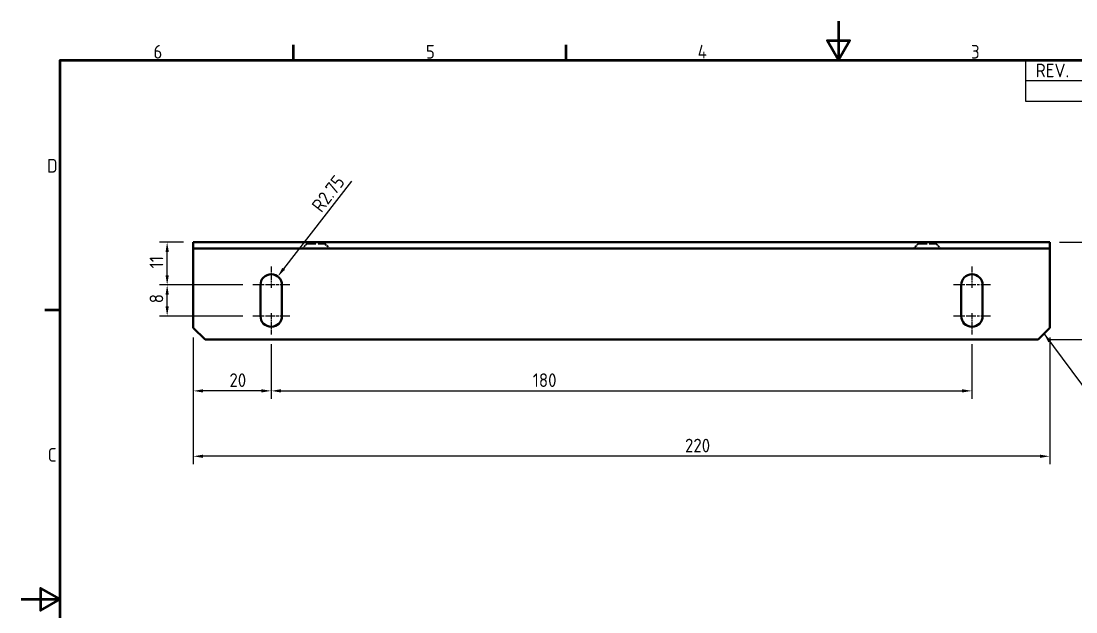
# Model space of a CAD drawing. Header units: millimetres. Extents: x 0 to 420, y 0 to 297.
# Drawn here: x 0 to 271, y 145.3 to 297 of the extents above; entities that cross this region are included whole.
import ezdxf

# ---------------------------------------------------------------- set-up
doc = ezdxf.new("R2010")
doc.units = ezdxf.units.MM
doc.linetypes.add('CHAIN', pattern=[0.3543, 0.2362, -0.0295, 0.0591, -0.0295])
doc.linetypes.add('DASHED', pattern=[0.2067, 0.1654, -0.0413])
doc.layers.get('0').update_dxf_attribs({"color": 3, "lineweight": 25})
for name, color, linetype, lineweight in [('가려진 것(ISO)', 2, 'DASHED', 35), ('가시적인 것(ISO)', 3, 'Continuous', 40), ('경계(ISO)', 7, 'Continuous', 50), ('기호(ISO)', 5, 'Continuous', 25), ('중심 표식(ISO)', 1, 'Continuous', 25), ('치수(ISO)', 2, 'Continuous', 25)]:
    doc.layers.add(name, color=color, linetype=linetype, lineweight=lineweight)
doc.styles.add('문자 텍스트_PSTEK_POSCO', font='isocp.shx')
doc.styles.add('치수 텍스트_PSTEK_POSCO', font='isocp.shx')
doc.dimstyles.new('치수_PSTEK_POSCO', dxfattribs={"dimtxt": 3.5, "dimasz": 2.5, "dimexe": 2, "dimexo": 2.5, "dimgap": 1, "dimtad": 1, "dimrnd": 1e-08, "dimdsep": 46, "dimtxsty": '치수 텍스트_PSTEK_POSCO', "dimcen": 0.09, "dimdle": 10, "dimclrd": 7, "dimclre": 7, "dimclrt": 2, "dimadec": 1, "dimazin": 2, "dimtfac": 1, "dimtmove": 0, "dimatfit": 3, "dimfxl": 0, "dimtolj": 1, "dimlwd": -1, "dimlwe": -1, "dimarcsym": 0})
doc.dimstyles.new('치수_PSTEK_POSCO$7', dxfattribs={"dimtxt": 3.5, "dimasz": 2.5, "dimexe": 2, "dimexo": 2.5, "dimgap": 1, "dimtad": 1, "dimrnd": 1e-08, "dimdsep": 46, "dimtxsty": '치수 텍스트_PSTEK_POSCO', "dimcen": 0.09, "dimdle": 10, "dimclrd": 7, "dimclre": 7, "dimclrt": 2, "dimadec": 1, "dimazin": 2, "dimtfac": 1, "dimtmove": 0, "dimatfit": 3, "dimfxl": 0, "dimtolj": 1, "dimlwd": -1, "dimlwe": -1, "dimarcsym": 0})

# ---------------------------------------------------------------- blocks, each defined once
blk = doc.blocks.new('경계 Default Border')
at = {"layer": '경계(ISO)'}
for p, q in [((70, 287), (70, 290.9)), ((140, 287), (140, 290.9)), ((10, 222.75), (6.1, 222.75))]:
    blk.add_line(p, q, dxfattribs=at)
at = {"layer": '경계(ISO)', "flags": 128}
for points in [[(210, 297), (210, 287), (207.11, 292), (212.89, 292), (210, 287)], [(10, 10), (10, 287), (410, 287), (410, 10), (10, 10)], [(0, 148.5), (10, 148.5), (5, 151.39), (5, 145.61), (10, 148.5)]]:
    blk.add_lwpolyline(points, dxfattribs=at)
at = {"layer": '경계(ISO)', "color": 2, "char_height": 3.5, "attachment_point": 7, "style": '문자 텍스트_PSTEK_POSCO'}
for s, insert in [('6', (34, 287.37)), ('5', (104, 287.37)), ('4', (173.8, 287.4)), ('3', (244.03, 287.37)), ('D', (6.66, 258.09)), ('C', (6.85, 183.84))]:
    blk.add_mtext(s, dxfattribs=dict(at, insert=insert))
blk = doc.blocks.new('*D25')
at = {"layer": 'Defpoints', "color": 0, "transparency": 16777216}
for p in [(44.24, 218.23), (264.24, 218.23), (44.24, 185.23)]:
    blk.add_point(p, dxfattribs=at)
at = {"layer": '치수(ISO)', "color": 7, "transparency": 16777216}
for p, q in [((44.24, 215.73), (44.24, 183.23)), ((264.24, 215.73), (264.24, 183.23)), ((261.74, 185.23), (46.74, 185.23))]:
    blk.add_line(p, q, dxfattribs=at)
for points in [[(46.74, 185.64), (46.74, 184.81), (44.24, 185.23)], [(261.74, 185.64), (261.74, 184.81), (264.24, 185.23)]]:
    blk.add_solid(points, dxfattribs=at)
at = {"layer": '치수(ISO)', "color": 2, "transparency": 16777216, "insert": (170.55, 187.98), "char_height": 3.5, "attachment_point": 4, "style": '치수 텍스트_PSTEK_POSCO'}
blk.add_mtext('\\A1;220', dxfattribs=at)
blk = doc.blocks.new('*D26')
at = {"layer": 'Defpoints', "color": 0, "transparency": 16777216}
for p in [(264.24, 240.23), (289.5, 240.23), (261.24, 215.23)]:
    blk.add_point(p, dxfattribs=at)
at = {"layer": '치수(ISO)', "color": 7, "transparency": 16777216}
for p, q in [((266.74, 240.23), (291.5, 240.23)), ((289.5, 217.73), (289.5, 237.73)), ((263.74, 215.23), (291.5, 215.23))]:
    blk.add_line(p, q, dxfattribs=at)
for points in [[(289.08, 237.73), (289.92, 237.73), (289.5, 240.23)], [(289.08, 217.73), (289.92, 217.73), (289.5, 215.23)]]:
    blk.add_solid(points, dxfattribs=at)
at = {"layer": '치수(ISO)', "color": 2, "transparency": 16777216, "insert": (286.75, 225.68), "char_height": 3.5, "attachment_point": 4, "rotation": 90, "style": '치수 텍스트_PSTEK_POSCO'}
blk.add_mtext('\\A1;25', dxfattribs=at)
blk = doc.blocks.new('*D29')
at = {"layer": 'Defpoints', "color": 0, "transparency": 16777216}
for p in [(64.24, 216.48), (244.24, 216.48), (244.24, 202.02)]:
    blk.add_point(p, dxfattribs=at)
at = {"layer": '치수(ISO)', "color": 7, "transparency": 16777216}
for p, q in [((64.24, 213.98), (64.24, 200.02)), ((244.24, 213.98), (244.24, 200.02)), ((66.74, 202.02), (241.74, 202.02))]:
    blk.add_line(p, q, dxfattribs=at)
for points in [[(66.74, 202.44), (66.74, 201.61), (64.24, 202.02)], [(241.74, 202.44), (241.74, 201.61), (244.24, 202.02)]]:
    blk.add_solid(points, dxfattribs=at)
at = {"layer": '치수(ISO)', "color": 2, "transparency": 16777216, "insert": (131.44, 204.77), "char_height": 3.5, "attachment_point": 4, "style": '치수 텍스트_PSTEK_POSCO'}
blk.add_mtext('\\A1;180', dxfattribs=at)
blk = doc.blocks.new('*D30')
at = {"layer": 'Defpoints', "color": 0, "transparency": 16777216}
for p in [(44.24, 218.23), (64.24, 216.48), (44.24, 202.02)]:
    blk.add_point(p, dxfattribs=at)
at = {"layer": '치수(ISO)', "color": 7, "transparency": 16777216}
for p, q in [((44.24, 215.73), (44.24, 200.02)), ((64.24, 213.98), (64.24, 200.02)), ((61.74, 202.02), (46.74, 202.02))]:
    blk.add_line(p, q, dxfattribs=at)
for points in [[(46.74, 202.44), (46.74, 201.61), (44.24, 202.02)], [(61.74, 202.44), (61.74, 201.61), (64.24, 202.02)]]:
    blk.add_solid(points, dxfattribs=at)
at = {"layer": '치수(ISO)', "color": 2, "transparency": 16777216, "insert": (53.52, 204.77), "char_height": 3.5, "attachment_point": 4, "style": '치수 텍스트_PSTEK_POSCO'}
blk.add_mtext('\\A1;20', dxfattribs=at)
blk = doc.blocks.new('*D31')
at = {"layer": 'Defpoints', "color": 0, "transparency": 16777216}
for p in [(37.52, 229.23), (59.49, 229.23), (59.49, 221.23)]:
    blk.add_point(p, dxfattribs=at)
at = {"layer": '치수(ISO)', "color": 7, "transparency": 16777216}
for p, q in [((56.99, 229.23), (35.52, 229.23)), ((37.52, 223.73), (37.52, 226.73)), ((56.99, 221.23), (35.52, 221.23))]:
    blk.add_line(p, q, dxfattribs=at)
for points in [[(37.11, 226.73), (37.94, 226.73), (37.52, 229.23)], [(37.11, 223.73), (37.94, 223.73), (37.52, 221.23)]]:
    blk.add_solid(points, dxfattribs=at)
at = {"layer": '치수(ISO)', "color": 2, "transparency": 16777216, "insert": (34.77, 224.53), "char_height": 3.5, "attachment_point": 4, "rotation": 90, "style": '치수 텍스트_PSTEK_POSCO'}
blk.add_mtext('\\A1;8', dxfattribs=at)
blk = doc.blocks.new('*D32')
at = {"layer": 'Defpoints', "color": 0, "transparency": 16777216}
for p in [(37.52, 240.23), (44.24, 240.23), (59.49, 229.23)]:
    blk.add_point(p, dxfattribs=at)
at = {"layer": '치수(ISO)', "color": 7, "transparency": 16777216}
for p, q in [((41.74, 240.23), (35.52, 240.23)), ((37.52, 231.73), (37.52, 237.73)), ((56.99, 229.23), (35.52, 229.23))]:
    blk.add_line(p, q, dxfattribs=at)
for points in [[(37.11, 237.73), (37.94, 237.73), (37.52, 240.23)], [(37.11, 231.73), (37.94, 231.73), (37.52, 229.23)]]:
    blk.add_solid(points, dxfattribs=at)
at = {"layer": '치수(ISO)', "color": 2, "transparency": 16777216, "insert": (34.77, 233.5), "char_height": 3.5, "attachment_point": 4, "rotation": 90, "style": '치수 텍스트_PSTEK_POSCO'}
blk.add_mtext('\\A1;11', dxfattribs=at)
blk = doc.blocks.new('*D33')
at = {"layer": 'Defpoints', "color": 0, "transparency": 16777216}
for p in [(65.93, 231.4), (64.24, 229.23)]:
    blk.add_point(p, dxfattribs=at)
at = {"layer": '치수(ISO)', "color": 7, "transparency": 16777216}
blk.add_line((84.86, 255.92), (67.45, 233.38), dxfattribs=at)
blk.add_solid([(67.12, 233.64), (67.78, 233.13), (65.93, 231.4)], dxfattribs=at)
at = {"layer": '치수(ISO)', "color": 2, "transparency": 16777216, "insert": (75.78, 248.66), "char_height": 3.5, "attachment_point": 4, "rotation": 52.3257, "style": '치수 텍스트_PSTEK_POSCO'}
blk.add_mtext('\\A1;R2.75', dxfattribs=at)

msp = doc.modelspace()

# ---------------------------------------------------------------- linework, layer by layer
at = {"layer": '가려진 것(ISO)', "ltscale": 3.36696}
for p, q in [((73.495, 239.876), (72.245, 238.626)), ((77.995, 239.876), (79.245, 238.626)), ((230.495, 239.876), (229.245, 238.626)), ((234.995, 239.876), (236.245, 238.626))]:
    msp.add_line(p, q, dxfattribs=at)
at = {"layer": '가려진 것(ISO)', "ltscale": 0.666544}
for p, q in [((73.495, 240.226), (73.495, 239.876)), ((77.995, 240.226), (77.995, 239.876)), ((230.495, 240.226), (230.495, 239.876)), ((234.995, 240.226), (234.995, 239.876))]:
    msp.add_line(p, q, dxfattribs=at)
at = {"layer": '가려진 것(ISO)', "ltscale": 13.463407}
for p, q in [((73.495, 239.876), (77.995, 239.876)), ((230.495, 239.876), (234.995, 239.876))]:
    msp.add_line(p, q, dxfattribs=at)
at = {"layer": '가시적인 것(ISO)'}
for p, q in [((44.245, 238.626), (44.245, 240.226)), ((264.245, 240.226), (44.245, 240.226)), ((264.245, 238.626), (44.245, 238.626)), ((44.245, 238.626), (44.245, 237.026)), ((264.245, 238.626), (264.245, 240.226)), ((264.245, 238.626), (264.245, 237.026)), ((44.245, 218.226), (44.245, 237.026)), ((264.245, 237.026), (264.245, 218.226)), ((61.495, 221.226), (61.495, 229.226)), ((66.995, 229.226), (66.995, 221.226)), ((241.495, 221.226), (241.495, 229.226)), ((246.995, 229.226), (246.995, 221.226)), ((47.245, 215.226), (44.245, 218.226)), ((264.245, 218.226), (261.245, 215.226)), ((261.245, 215.226), (47.245, 215.226))]:
    msp.add_line(p, q, dxfattribs=at)
for centre, start, end in [((64.245, 229.226), 0, 180), ((244.245, 229.226), 0, 180), ((64.245, 221.226), 180, 0), ((244.245, 221.226), 180, 0)]:
    msp.add_arc(centre, 2.75, start, end, dxfattribs=at)
at = {"layer": '기호(ISO)'}
for p, q in [((258, 287), (410, 287)), ((258, 287), (258, 281.72)), ((258, 281.72), (410, 281.72)), ((258, 281.72), (258, 276.44)), ((258, 276.44), (410, 276.44))]:
    msp.add_line(p, q, dxfattribs=at)
at = {"layer": '중심 표식(ISO)', "linetype": 'CHAIN', "ltscale": 6.111541}
for p, q in [((64.245, 233.976), (64.245, 228.476)), ((244.245, 233.976), (244.245, 228.476)), ((64.245, 221.976), (64.245, 216.476)), ((244.245, 221.976), (244.245, 216.476))]:
    msp.add_line(p, q, dxfattribs=at)
at = {"layer": '중심 표식(ISO)', "linetype": 'CHAIN', "ltscale": 10.556371}
for p, q in [((68.995, 229.226), (59.495, 229.226)), ((248.995, 229.226), (239.495, 229.226)), ((68.995, 221.226), (59.495, 221.226)), ((248.995, 221.226), (239.495, 221.226))]:
    msp.add_line(p, q, dxfattribs=at)

# ---------------------------------------------------------------- block references
msp.add_blockref('경계 Default Border', (0, 0))

# ---------------------------------------------------------------- texts
at = {"layer": '기호(ISO)', "color": 2, "insert": (260.614, 282.572), "char_height": 3.5, "attachment_point": 7, "style": '문자 텍스트_PSTEK_POSCO'}
msp.add_mtext('REV.', dxfattribs=at)

# ---------------------------------------------------------------- dimensions: what is measured, and where the dimension line sits
at = {"layer": '치수(ISO)', "color": 7}
dim = msp.add_radius_dim(center=(64.245, 229.226), mpoint=(65.925, 231.403), dimstyle='치수_PSTEK_POSCO', override={"dimdec": 2, "dimcen": 0, "dimtp": 0, "dimtm": 0, "dimtdec": 2, "dimtofl": 0}, dxfattribs=at)
dim.commit()
dim.dimension.update_dxf_attribs({"geometry": '*D33', "text_midpoint": (81.098, 251.052), "dimtype": 164})
for base, p1, p2, angle, picture, middle in [((37.522, 240.226), (59.495, 229.226), (44.245, 240.226), 90, '*D32', (37.522, 234.726)), ((289.5, 240.226), (261.245, 215.226), (264.245, 240.226), 90, '*D26', (289.5, 227.726)), ((37.522, 229.226), (59.495, 221.226), (59.495, 229.226), 90, '*D31', (37.522, 225.226)), ((44.245, 185.226), (264.245, 218.226), (44.245, 218.226), 180, '*D25', (173.745, 185.226)), ((44.245, 202.024), (64.245, 216.476), (44.245, 218.226), 180, '*D30', (55.495, 202.024)), ((244.245, 202.024), (64.245, 216.476), (244.245, 216.476), 180, '*D29', (134.245, 202.024))]:
    dim = msp.add_linear_dim(base=base, p1=p1, p2=p2, angle=angle, dimstyle='치수_PSTEK_POSCO', override={"dimdec": 2, "dimtp": 0, "dimtm": 0, "dimtdec": 2, "dimtofl": 0, "dimatfit": 1}, dxfattribs=at)
    dim.commit()
    dim.dimension.update_dxf_attribs({"geometry": picture, "text_midpoint": middle, "dimtype": 160})

# ---------------------------------------------------------------- leaders
at = {"layer": '기호(ISO)', "color": 7, "annotation_type": 0, "has_hookline": 1, "hookline_direction": 0, "text_width": 4.158}
msp.add_leader([(262.745, 216.726), (279.258, 194.484), (281.758, 194.484)], dimstyle='치수_PSTEK_POSCO$7', override={"dimtad": 0}, dxfattribs=at)

doc.saveas('drawing.dxf')
